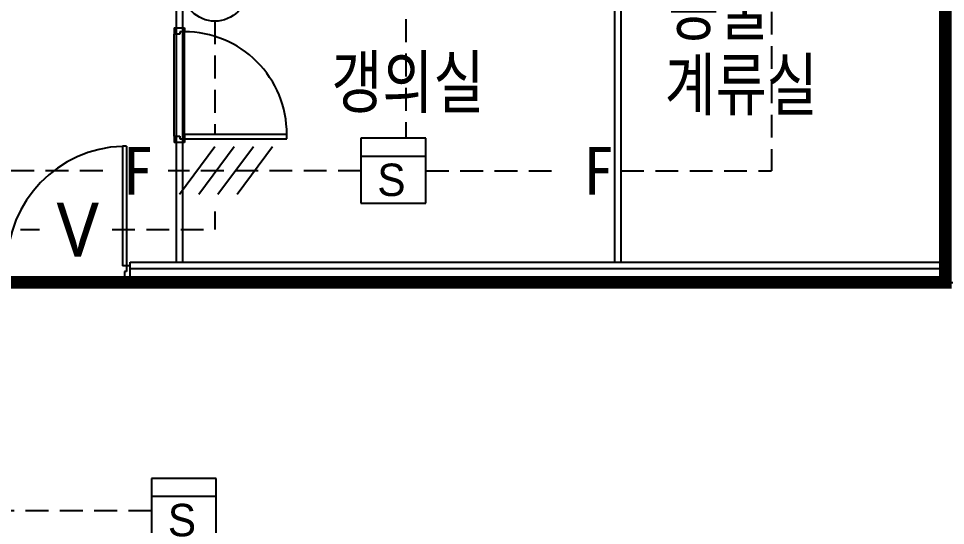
# Model space of a CAD drawing. Header units: millimetres. Extents: x 1710 to 94914, y 1329 to 63037.
# Drawn here: x 52991 to 60283, y 30083 to 34068 of the extents above; entities that cross this region are included whole.
import ezdxf
from ezdxf.enums import TextEntityAlignment as Align

# ---------------------------------------------------------------- set-up
doc = ezdxf.new("R2010")
doc.units = ezdxf.units.MM
doc.header["$LTSCALE"] = 120
doc.linetypes.add('HIDDENX2', pattern=[0.75, 0.5, -0.25])
for name, color, linetype in [('6구역', 51, 'Continuous'), ('ARCH', 9, 'Continuous'), ('DET', 2, 'Continuous'), ('DET-S', 2, 'Continuous'), ('fire', 2, 'Continuous'), ('fire-l', 4, 'Continuous'), ('STROBE', 1, 'Continuous')]:
    doc.layers.add(name, color=color, linetype=linetype)
doc.styles.add('GHD', font='')
doc.styles.add('ghs', font='')
doc.styles.get("Standard").update_dxf_attribs({"font": 'SIMPLEX.shx'})
doc.styles.add('SUKWOO', font='malgun.ttf')
doc.styles.add('돋움', font='')
doc.styles.get('GHD').set_extended_font_data('Dotum')
doc.styles.get('ghs').set_extended_font_data('Dotum')
doc.styles.get('돋움').set_extended_font_data('DotumChe')

# ---------------------------------------------------------------- blocks, each defined once
blk = doc.blocks.new('e-01')
at = {"layer": 'DET'}
for p, q in [((1.5, 1.5), (-1.5, 1.5)), ((-1.5, 1.5), (-1.5, -1.5)), ((1.5, -1.5), (1.5, 1.5)), ((1.5, 0.66), (-1.5, 0.66))]:
    blk.add_line(p, q, dxfattribs=at)
at = {"layer": 'DET-S'}
blk.add_line((-1.5, -1.5), (1.5, -1.5), dxfattribs=at)
at = {"layer": 'DET', "color": 1, "style": 'ghs'}
blk.add_text('S', height=1.5, dxfattribs=at).set_placement((-0.745, -1.172))
blk = doc.blocks.new('01')
at = {"layer": 'fire'}
for p, q in [((-0.079, 1.25), (-1.937, -1.25)), ((0.929, 1.25), (-0.929, -1.25)), ((1.937, 1.25), (0.079, -1.25)), ((2.944, 1.25), (1.087, -1.25))]:
    blk.add_line(p, q, dxfattribs=at)
blk = doc.blocks.new('e-07')
at = {"layer": 'fire'}
blk.add_circle((0, 1.5), 1.5, dxfattribs=at)
at = {"layer": 'STROBE'}
blk.add_line((0, 3), (0, 2.99), dxfattribs=at)
at = {"layer": 'fire', "color": 1}
blk.add_text('V', height=2, dxfattribs=at).set_placement((0, 1.5), align=Align.MIDDLE)

msp = doc.modelspace()

# ---------------------------------------------------------------- linework, layer by layer
at = {"layer": '6구역', "linetype": 'Continuous', "const_width": 100, "elevation": 0}
msp.add_lwpolyline([(50928.6, 27153), (53956.4, 27051.3), (56193.4, 27186.9), (57667.4, 27375.3), (59631.3, 27751.8), (59631.3, 21444.2), (62781.3, 21444.2), (62781.3, 24501.6), (66881.3, 24501.6), (66881.3, 29294.2), (71831.3, 29294.2), (71831.3, 31794.2), (66581.3, 31794.2), (66581.3, 39394.2), (62781.3, 39394.2), (62781.3, 44444), (60281.3, 44444), (60281.3, 31994.2), (50381.3, 31994.2)], dxfattribs=at)
at = {"layer": 'ARCH', "color": 9}
for p, q in [((57681.3, 32154.2, 0), (57681.3, 44234.2, 0)), ((57731.3, 32154.2, 0), (57731.3, 44234.2, 0)), ((60281.4, 43844.2, 0), (60281.3, 31994.2, 0)), ((60281.3, 40819.2, 0), (60281.3, 31994.2, 0)), ((54231.3, 34894.2, 0), (54231.3, 32154.2, 0)), ((54281.3, 34894.2, 0), (54281.3, 32154.2, 0)), ((54216.3, 33994.2, 0), (54296.3, 33994.2, 0)), ((54216.3, 33994.2, 0), (54216.3, 33944.3, 0)), ((54231.3, 33994.2, 0), (54281.3, 33994.2, 0)), ((54296.3, 33994.2, 0), (54296.3, 33964.8, 0)), ((54260.5, 33944.3, 0), (54216.3, 33944.3, 0)), ((54216.3, 33144.1, 0), (54216.3, 33944.3, 0)), ((54260.5, 33964.8, 0), (54260.5, 33944.3, 0)), ((54296.3, 33964.8, 0), (54260.5, 33964.8, 0)), ((54260.5, 33964.8, 0), (54260.5, 33944.3, 0)), ((54296.3, 33158.8, 0), (54296.3, 33964.8, 0)), ((54216.3, 33144.1, 0), (54260.5, 33144.1, 0)), ((54216.3, 33144.1, 0), (54216.3, 33094.2, 0)), ((54260.5, 33144.1, 0), (54260.5, 33123.6, 0)), ((54260.5, 33123.6, 0), (54296.3, 33123.6, 0)), ((54296.3, 33158.8, 0), (55101.6, 33158.8, 0)), ((54296.3, 33158.8, 0), (54296.3, 33123.6, 0)), ((54296.3, 33123.6, 0), (54296.3, 33094.2, 0)), ((54296.3, 33123.6, 0), (55101.6, 33123.6, 0)), ((55101.6, 33123.6, 0), (55101.6, 33158.8, 0)), ((53809.6, 33064.2, 0), (53809.6, 32124.2, 0)), ((53839.6, 33064.2, 0), (53809.6, 33064.2, 0)), ((53809.6, 33064.2, 0), (53809.6, 32124.2, 0)), ((53839.6, 33064.2, 0), (53809.6, 33064.2, 0)), ((53839.6, 33064.2, 0), (53839.6, 32124.2, 0)), ((53839.6, 33064.2, 0), (53839.6, 32124.2, 0)), ((54296.3, 33094.2, 0), (54216.3, 33094.2, 0)), ((54281.3, 33094.2, 0), (54231.3, 33094.2, 0)), ((54281.3, 33094.2, 0), (54231.3, 33094.2, 0)), ((53839.6, 32124.2, 0), (53809.6, 32124.2, 0)), ((53839.6, 32124.2, 0), (53809.6, 32124.2, 0)), ((53869.6, 32124.2, 0), (53839.6, 32124.2, 0)), ((53839.6, 32124.2, 0), (53839.6, 32079.2, 0)), ((53869.6, 32124.2, 0), (53839.6, 32124.2, 0)), ((53839.6, 32124.2, 0), (53839.6, 32079.2, 0)), ((53869.6, 32154.2, 0), (60281.3, 32154.2, 0)), ((53869.6, 32104.2, 0), (53869.6, 32154.2, 0)), ((53869.6, 31974.2, 0), (53869.6, 32124.2, 0)), ((53869.6, 31974.2, 0), (53869.6, 32124.2, 0)), ((53869.6, 32104.2, 0), (60281.3, 32104.2, 0)), ((53839.6, 32079.2, 0), (53824.6, 32079.2, 0)), ((53824.6, 32079.2, 0), (53824.6, 32019.2, 0)), ((53839.6, 32079.2, 0), (53824.6, 32079.2, 0)), ((53824.6, 32079.2, 0), (53824.6, 32019.2, 0)), ((53824.6, 32019.2, 0), (53839.6, 32019.2, 0)), ((53824.6, 32019.2, 0), (53839.6, 32019.2, 0)), ((53839.6, 32019.2, 0), (53839.6, 31974.2, 0)), ((53839.6, 32019.2, 0), (53839.6, 31974.2, 0)), ((53839.6, 31974.2, 0), (53869.6, 31974.2, 0)), ((53839.6, 31974.2, 0), (53869.6, 31974.2, 0)), ((53869.6, 31994.2, 0), (62781.3, 31994.2, 0)), ((55631.3, 31994.2, 0), (62781.3, 31994.2, 0))]:
    msp.add_line(p, q, dxfattribs=at)
for centre, radius, start, end in [((54296.9, 33160.2, 0), 804.7, 359.91508, 90.03615), ((53839.6, 32124.2, 0), 940, 91.8271, 180)]:
    msp.add_arc(centre, radius, start, end, dxfattribs=at)
at = {"layer": 'fire-l', "linetype": 'HIDDENX2', "ltscale": 3}
for p, q in [((56038.5, 34062.7, 0), (56038.5, 33127.3, 0)), ((58913.1, 34122.4, 0), (58913.1, 32872.3, 0)), ((53653.6, 32872.3, 0), (52175, 32872.3, 0)), ((55685, 32872.3, 0), (54167.1, 32872.3, 0)), ((56195, 32872.3, 0), (57267.6, 32872.3, 0)), ((57731.3, 32872.3, 0), (58913.1, 32872.3, 0)), ((54037.2, 30197.6, 0), (49846.2, 30197.6, 0))]:
    msp.add_line(p, q, dxfattribs=at)
at = {"layer": 'fire-l', "color": 3, "linetype": 'HIDDENX2', "ltscale": 3}
for p, q in [((54536.3, 34047.7, 0), (54536.3, 33158.8, 0)), ((54536.3, 32552.8, 0), (54536.3, 32409.2, 0)), ((52737.1, 32409.2, 0), (53156.5, 32409.2, 0)), ((53727.1, 32409.2, 0), (54536.3, 32409.2, 0))]:
    msp.add_line(p, q, dxfattribs=at)

# ---------------------------------------------------------------- block references
at = {"layer": 'fire-l', "xscale": 170, "yscale": 170, "zscale": 170}
for name, p in [('e-07', (54536.3, 34047.7, 0)), ('e-01', (55940, 32872.3, 0)), ('e-01', (54292.2, 30197.6, 0))]:
    msp.add_blockref(name, p, dxfattribs=at)
at = {"layer": 'fire-l', "linetype": 'HIDDENX2', "ltscale": 2, "xscale": 150, "yscale": 150, "zscale": 150}
msp.add_blockref('01', (54548.3, 32872.3, 0), dxfattribs=at)

# ---------------------------------------------------------------- texts
at = {"layer": 'ARCH', "color": 9, "style": 'GHD', "width": 0.8}
for s, p in [('동물', (58101.7, 33942.3, 0)), ('갱의실', (55451.4, 33369.3, 0)), ('계류실', (58074.2, 33350.2, 0))]:
    msp.add_text(s, height=400, dxfattribs=at).set_placement(p)
at = {"layer": 'fire', "linetype": 'HIDDENX2', "ltscale": 2, "style": '돋움'}
for p in [(53930, 32872.3, 0), (57554, 32872.3, 0)]:
    msp.add_text('F', height=375, dxfattribs=at).set_placement(p, align=Align.MIDDLE)
at = {"layer": 'STROBE', "style": 'SUKWOO'}
msp.add_text('V', height=425, dxfattribs=at).set_placement((53457.1, 32409.2, 0), align=Align.MIDDLE)

doc.saveas('drawing.dxf')
